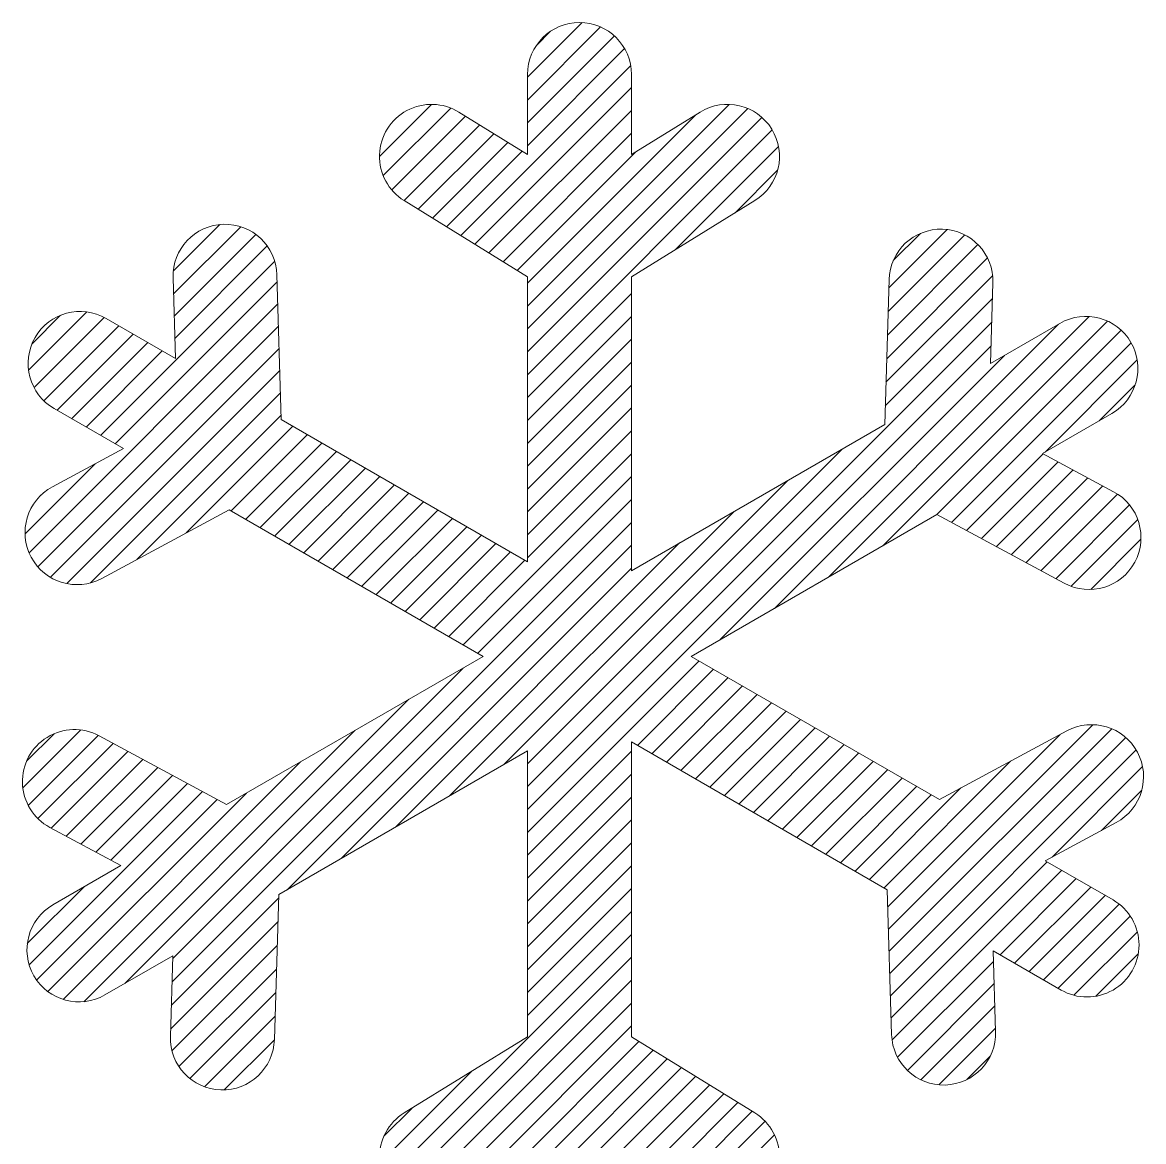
# Model space of a CAD drawing. Header units: millimetres. Extents: x 1946 to 4611, y 2266 to 2855.
# Drawn here: x 2714.489 to 2717.633, y 2711.733 to 2714.872 of the extents above; entities that cross this region are included whole.
import ezdxf

# ---------------------------------------------------------------- set-up
doc = ezdxf.new("R2010")
doc.units = ezdxf.units.MM

msp = doc.modelspace()

# ---------------------------------------------------------------- hatches: boundary and pattern name
at = {"lineweight": 0}
h = msp.add_hatch(dxfattribs=at)
h.set_pattern_fill('ANSI31', color=256, scale=0.014294)
h.set_pattern_definition([(45, (1347.88992, 3327.168553), (-0.0320920678, 0.0320920678), [])])
h.paths.add_polyline_path([(2716.19708, 2712.02703), (2716.19708, 2712.85378), (2716.91463, 2712.43951), (2716.92668, 2712.03325, 1), (2717.2183, 2712.0419), (2717.21159, 2712.26806), (2717.40187, 2712.1582, 1), (2717.54774, 2712.41086), (2717.35747, 2712.52072), (2717.55668, 2712.62799, 1), (2717.41836, 2712.88487), (2717.0605, 2712.69217), (2716.36465, 2713.09392), (2717.05319, 2713.49145), (2717.41104, 2713.29875, 1), (2717.54936, 2713.55563), (2717.35015, 2713.6629), (2717.54458, 2713.77516, 1), (2717.39871, 2714.02782), (2717.20428, 2713.91556), (2717.21098, 2714.14172, 1), (2716.91936, 2714.15037), (2716.90731, 2713.74411), (2716.19708, 2713.33406), (2716.19708, 2714.15842), (2716.54289, 2714.37198, 1), (2716.38958, 2714.62021), (2716.19708, 2714.50132), (2716.19708, 2714.72583, 1), (2715.90533, 2714.72583), (2715.90533, 2714.50132), (2715.71282, 2714.62021, 1), (2715.55952, 2714.37198), (2715.90533, 2714.15842), (2715.90533, 2713.35911), (2715.21467, 2713.75786), (2715.20262, 2714.16412, 1), (2714.911, 2714.15547), (2714.9177, 2713.92932), (2714.72327, 2714.04157, 1), (2714.5774, 2713.78891), (2714.77183, 2713.67665), (2714.57262, 2713.56938, 1), (2714.71094, 2713.31251), (2715.06879, 2713.5052), (2715.78115, 2713.09392), (2715.06148, 2712.67842), (2714.70362, 2712.87111, 1), (2714.5653, 2712.61424), (2714.76451, 2712.50697), (2714.57424, 2712.39711, 1), (2714.72011, 2712.14445), (2714.91039, 2712.2543), (2714.90368, 2712.02814, 1), (2715.1953, 2712.01949), (2715.20735, 2712.42575), (2715.90533, 2712.82873), (2715.90533, 2712.02703), (2715.55952, 2711.81346, 1), (2715.71282, 2711.56524), (2715.90533, 2711.68413), (2715.90533, 2711.46441, 1), (2716.19708, 2711.46441), (2716.19708, 2711.68413), (2716.38958, 2711.56524, 1), (2716.54289, 2711.81346)])

# ---------------------------------------------------------------- linework, layer by layer
for points in [[(2716.19708, 2713.33406), (2716.19708, 2714.15842), (2716.54289, 2714.37198, 1), (2716.38958, 2714.62021), (2716.19708, 2714.50132), (2716.19708, 2714.72583, 1), (2715.90533, 2714.72583), (2715.90533, 2714.50132), (2715.71282, 2714.62021, 1), (2715.55952, 2714.37198), (2715.90533, 2714.15842), (2715.90533, 2713.35911)], [(2715.90533, 2713.35911), (2715.21467, 2713.75786), (2715.20262, 2714.16412, 1), (2714.911, 2714.15547), (2714.9177, 2713.92932), (2714.72327, 2714.04157, 1), (2714.5774, 2713.78891), (2714.77183, 2713.67665), (2714.57262, 2713.56938, 1), (2714.71094, 2713.31251), (2715.06879, 2713.5052), (2715.78115, 2713.09392)], [(2716.36465, 2713.09392), (2716.36465, 2713.09392), (2717.05319, 2713.49145), (2717.41104, 2713.29875, 1), (2717.54936, 2713.55563), (2717.35015, 2713.6629), (2717.54458, 2713.77516, 1), (2717.39871, 2714.02782), (2717.20428, 2713.91556), (2717.21098, 2714.14172, 1), (2716.91936, 2714.15037), (2716.90731, 2713.74411), (2716.19708, 2713.33406)], [(2715.78115, 2713.09392), (2715.06148, 2712.67842), (2714.70362, 2712.87111, 1), (2714.5653, 2712.61424), (2714.76451, 2712.50697), (2714.57424, 2712.39711, 1), (2714.72011, 2712.14445), (2714.91039, 2712.2543), (2714.90368, 2712.02814, 1), (2715.1953, 2712.01949), (2715.20735, 2712.42575), (2715.90533, 2712.82873), (2715.90533, 2712.82873)], [(2716.19708, 2712.85378), (2716.91463, 2712.43951), (2716.92668, 2712.03325, 1), (2717.2183, 2712.0419), (2717.21159, 2712.26806), (2717.40187, 2712.1582, 1), (2717.54774, 2712.41086), (2717.35747, 2712.52072), (2717.55668, 2712.62799, 1), (2717.41836, 2712.88487), (2717.0605, 2712.69217), (2716.36465, 2713.09392), (2716.36465, 2713.09392)], [(2715.90533, 2712.82873), (2715.90533, 2712.02703), (2715.55952, 2711.81346, 1), (2715.71282, 2711.56524), (2715.90533, 2711.68413), (2715.90533, 2711.46441, 1), (2716.19708, 2711.46441), (2716.19708, 2711.68413), (2716.38958, 2711.56524, 1), (2716.54289, 2711.81346), (2716.19708, 2712.02703), (2716.19708, 2712.85378)]]:
    msp.add_lwpolyline(points, format="xyb", dxfattribs=at)

doc.saveas('drawing.dxf')
